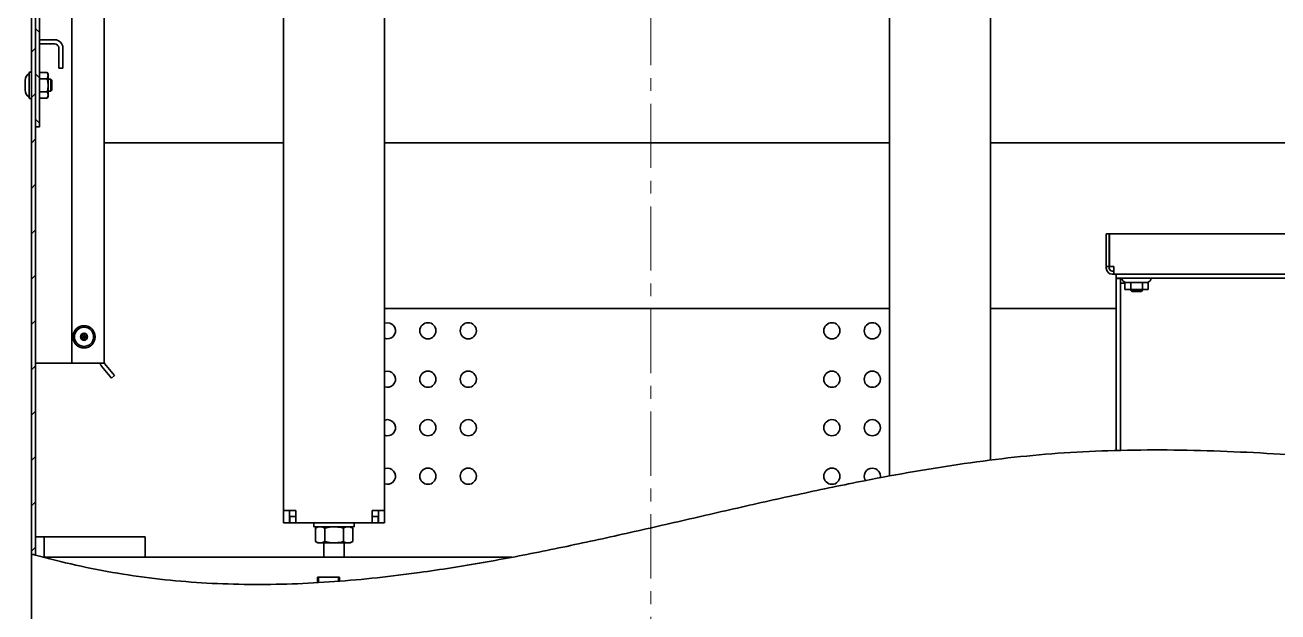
# Paper-space layout 'Blatt1' of a CAD drawing. Header units: millimetres. Extents: x 0 to 1189, y 0 to 841.
# Drawn here: x 415.7 to 539.8, y 412 to 470.1 of the extents above; entities that cross this region are included whole.
import ezdxf

# ---------------------------------------------------------------- set-up
doc = ezdxf.new("R2010")
doc.units = ezdxf.units.MM
doc.linetypes.add('CENTER', pattern=[10.16, 6.35, -1.27, 1.27, -1.27])

# ---------------------------------------------------------------- blocks, each defined once
blk = doc.blocks.new('SW_HATCH_0')
at = {"color": 0, "linetype": 'Continuous', "lineweight": 18}
for p, q in [((-1.37, -152.08), (-0.97, -152.48)), ((-1.37, -154.03), (-1.77, -154.43)), ((-1.37, -156.57), (-0.97, -156.97)), ((-1.37, -158.52), (-1.77, -158.92)), ((-1.37, -161.06), (-0.97, -161.46)), ((-1.37, -163.01), (-1.77, -163.41)), ((-1.37, -167.5), (-1.77, -167.9)), ((-1.37, -171.99), (-1.77, -172.39)), ((-1.37, -176.48), (-1.77, -176.88)), ((-1.37, -180.97), (-1.77, -181.37)), ((-1.37, -185.46), (-1.77, -185.86)), ((-1.37, -189.95), (-1.77, -190.35)), ((-1.37, -194.44), (-1.77, -194.84)), ((-1.37, -198.93), (-1.77, -199.33)), ((-1.37, -203.42), (-1.77, -203.82))]:
    blk.add_line(p, q, dxfattribs=at)

psp = doc.layouts.new('Blatt1')

# ---------------------------------------------------------------- linework, layer by layer
at = {"color": 7, "linetype": 'CENTER', "lineweight": 18}
psp.add_line((477.678, 777.265), (477.678, 308.626), dxfattribs=at)
at = {"color": 7, "linetype": 'Continuous', "lineweight": 35}
for p, q in [((416.356, 737.232), (416.356, 417.724)), ((416.756, 737.232), (416.756, 417.615)), ((416.756, 460.032), (416.756, 660.232)), ((417.156, 460.032), (417.156, 660.232)), ((420.356, 436.632), (420.356, 606.232)), ((423.556, 436.686), (423.556, 606.232)), ((441.306, 422.052), (441.306, 493.012)), ((451.306, 422.052), (451.306, 493.012)), ((501.306, 425.445), (501.306, 493.012)), ((511.306, 427.01), (511.306, 493.012)), ((417.156, 468.632), (418.656, 468.632)), ((417.156, 468.232), (418.656, 468.232)), ((419.056, 467.832), (419.056, 466.832)), ((419.456, 467.832), (419.456, 466.832)), ((419.056, 465.832), (419.056, 466.832)), ((419.456, 466.832), (419.456, 465.832)), ((416.116, 463.087), (416.116, 465.339)), ((417.156, 465.403), (417.898, 465.403)), ((417.996, 465.232), (417.898, 465.403)), ((417.996, 465.085), (417.996, 465.232)), ((419.456, 465.832), (419.056, 465.832)), ((415.716, 463.717), (415.716, 464.612)), ((417.156, 464.767), (417.898, 464.767)), ((417.996, 464.132), (417.996, 465.085)), ((418.256, 464.732), (417.996, 464.732)), ((417.996, 463.18), (417.996, 464.132)), ((418.356, 464.632), (418.256, 464.732)), ((418.256, 463.613), (418.256, 464.732)), ((418.356, 464.632), (418.356, 463.699)), ((415.716, 463.652), (415.716, 463.717)), ((416.116, 462.925), (416.116, 463.087)), ((417.156, 463.497), (417.898, 463.497)), ((417.156, 462.862), (417.898, 462.862)), ((417.898, 462.862), (417.996, 463.032)), ((417.996, 463.532), (418.256, 463.532)), ((417.996, 463.032), (417.996, 463.18)), ((418.256, 463.532), (418.356, 463.632)), ((418.256, 463.532), (418.256, 463.613)), ((418.356, 463.699), (418.356, 463.632)), ((416.756, 460.032), (417.156, 460.032)), ((441.306, 458.432), (423.556, 458.432)), ((501.306, 458.432), (451.306, 458.432)), ((539.156, 458.432), (511.306, 458.432)), ((539.156, 458.432), (541.556, 458.432)), ((523.056, 449.432), (522.756, 449.432)), ((522.756, 446.182), (522.756, 449.432)), ((523.056, 449.432), (523.056, 446.182)), ((523.07, 446.182), (523.07, 449.432)), ((523.07, 449.432), (544.156, 449.432)), ((523.056, 446.182), (522.756, 446.182)), ((522.756, 446.182), (522.756, 446.032)), ((523.056, 446.182), (523.056, 446.032)), ((523.07, 446.182), (523.506, 446.182)), ((523.356, 445.732), (523.506, 445.732)), ((523.356, 445.432), (523.506, 445.432)), ((523.506, 446.032), (523.506, 446.182)), ((523.506, 446.032), (523.506, 445.432)), ((523.506, 445.432), (584.006, 445.432)), ((523.756, 445.432), (523.756, 445.032)), ((523.756, 445.032), (583.756, 445.032)), ((523.756, 445.012), (524.156, 445.012)), ((523.756, 443.396), (523.756, 445.012)), ((524.156, 443.396), (524.156, 445.012)), ((524.556, 444.532), (524.156, 444.532)), ((524.556, 444.532), (524.601, 444.532)), ((524.601, 444.626), (524.601, 443.932)), ((525.179, 444.626), (525.179, 443.932)), ((526.334, 444.626), (526.334, 443.932)), ((526.911, 444.626), (526.911, 443.932)), ((523.756, 442.754), (523.756, 443.396)), ((524.156, 443.396), (524.156, 442.754)), ((525.179, 443.932), (524.601, 443.932)), ((525.156, 443.932), (525.156, 443.855)), ((525.156, 443.855), (525.279, 443.732)), ((525.156, 443.855), (525.756, 443.855)), ((526.334, 443.932), (525.179, 443.932)), ((525.756, 443.732), (525.279, 443.732)), ((525.756, 443.855), (526.356, 443.855)), ((526.233, 443.732), (525.756, 443.732)), ((526.233, 443.732), (526.356, 443.855)), ((526.911, 443.932), (526.334, 443.932)), ((526.356, 443.855), (526.356, 443.932)), ((501.306, 442.032), (451.306, 442.032)), ((523.756, 442.032), (511.306, 442.032)), ((523.756, 427.98), (523.756, 442.754)), ((524.156, 427.984), (524.156, 442.754)), ((421.556, 439.579), (421.256, 439.406)), ((421.256, 439.406), (421.256, 439.059)), ((421.256, 439.406), (421.556, 439.232)), ((421.556, 439.232), (421.256, 439.059)), ((421.856, 439.406), (421.556, 439.579)), ((421.556, 439.579), (421.556, 439.232)), ((421.856, 439.406), (421.556, 439.232)), ((421.556, 439.232), (421.856, 439.059)), ((421.556, 439.232), (421.556, 438.886)), ((421.856, 439.059), (421.856, 439.406)), ((421.256, 439.059), (421.556, 438.886)), ((421.556, 438.886), (421.856, 439.059)), ((416.756, 436.632), (417.476, 436.632)), ((417.476, 436.632), (420.356, 436.632)), ((420.356, 436.632), (423.009, 436.632)), ((423.009, 436.632), (423.556, 436.632)), ((423.556, 436.632), (423.556, 436.686)), ((423.284, 436.334), (424.278, 435.15)), ((423.591, 436.591), (424.585, 435.407)), ((424.278, 435.15), (424.585, 435.407)), ((442.506, 422.052), (441.306, 422.052)), ((441.306, 422.052), (441.306, 420.832)), ((441.906, 420.832), (441.906, 422.052)), ((442.526, 422.052), (442.506, 422.052)), ((442.526, 422.052), (442.526, 422.032)), ((442.526, 420.832), (442.526, 422.032)), ((450.106, 422.052), (450.086, 422.052)), ((450.086, 422.052), (450.086, 422.032)), ((450.086, 422.032), (450.086, 420.832)), ((451.306, 422.052), (450.106, 422.052)), ((450.706, 420.832), (450.706, 422.052)), ((451.306, 420.832), (451.306, 422.052)), ((441.306, 420.832), (441.906, 420.832)), ((441.946, 420.832), (441.946, 421.432)), ((441.946, 421.432), (442.526, 421.432)), ((441.946, 420.832), (442.526, 420.832)), ((442.526, 420.832), (450.086, 420.832)), ((444.306, 420.832), (444.306, 420.432)), ((448.306, 420.432), (448.306, 420.832)), ((450.086, 421.432), (450.666, 421.432)), ((450.086, 420.832), (450.666, 420.832)), ((450.666, 420.832), (450.666, 421.432)), ((451.306, 420.832), (450.706, 420.832)), ((416.756, 419.432), (417.605, 419.432)), ((417.605, 417.432), (417.605, 419.432)), ((417.605, 419.432), (427.605, 419.432)), ((427.605, 419.432), (427.605, 417.432)), ((444.306, 420.432), (448.306, 420.432)), ((444.706, 420.432), (444.459, 420.289)), ((444.459, 420.289), (444.459, 418.975)), ((445.382, 420.289), (445.382, 418.975)), ((447.23, 420.289), (447.23, 418.975)), ((448.154, 420.289), (447.906, 420.432)), ((448.154, 420.289), (448.154, 418.975)), ((444.459, 418.975), (444.706, 418.832)), ((444.921, 418.832), (444.706, 418.832)), ((446.306, 418.832), (444.921, 418.832)), ((445.306, 418.832), (445.306, 417.432)), ((447.692, 418.832), (446.306, 418.832)), ((447.306, 417.432), (447.306, 418.832)), ((447.906, 418.832), (447.692, 418.832)), ((447.906, 418.832), (448.154, 418.975)), ((416.356, 417.724), (416.356, 391.432)), ((417.466, 417.432), (463.922, 417.432)), ((444.656, 414.912), (444.656, 415.452)), ((444.656, 415.452), (446.856, 415.452)), ((444.656, 415.432), (444.756, 415.432)), ((444.756, 414.918), (444.756, 415.432)), ((444.756, 415.432), (446.756, 415.432)), ((445.306, 415.452), (445.306, 415.432)), ((446.756, 415.04), (446.756, 415.432)), ((446.756, 415.432), (446.856, 415.432)), ((446.856, 415.452), (446.856, 415.049))]:
    psp.add_line(p, q, dxfattribs=at)
at = {"color": 7, "linetype": 'Continuous', "lineweight": 35, "flags": 128}
for points in [[(451.306, 440.578), (451.36, 440.597), (451.595, 440.632)], [(451.306, 435.778), (451.36, 435.797), (451.595, 435.832)], [(451.306, 430.978), (451.36, 430.997), (451.595, 431.032)], [(451.306, 426.178), (451.36, 426.197), (451.595, 426.232)]]:
    psp.add_lwpolyline(points, dxfattribs=at)
at = {"color": 7, "linetype": 'Continuous', "lineweight": 35}
for centre, radius in [((455.595, 439.832), 0.8), ((459.595, 439.832), 0.8), ((495.595, 439.832), 0.8), ((499.595, 439.832), 0.8), ((421.556, 439.232), 1.1), ((421.556, 439.232), 0.95), ((421.556, 439.232), 0.35), ((455.595, 435.032), 0.8), ((459.595, 435.032), 0.8), ((495.595, 435.032), 0.8), ((499.595, 435.032), 0.8), ((455.595, 430.232), 0.8), ((459.595, 430.232), 0.8), ((495.595, 430.232), 0.8), ((499.595, 430.232), 0.8), ((455.595, 425.432), 0.8), ((459.595, 425.432), 0.8), ((495.595, 425.432), 0.8)]:
    psp.add_circle(centre, radius, dxfattribs=at)
for centre, radius, start, end in [((418.656, 467.832), 0.8, 0.00067, 90.00019), ((418.656, 467.832), 0.4, 0.00067, 89.99848), ((416.516, 464.612), 0.8, 119.99831, 180.00235), ((416.236, 465.339), 0.12, 359.99715, 180.00285), ((416.516, 463.652), 0.8, 179.99845, 240.00089), ((416.236, 462.925), 0.12, 179.99715, 0.00285), ((523.356, 446.032), 0.6, 180.00152, 269.99962), ((523.356, 446.032), 0.3, 180.00266, 269.99962), ((524.771, 445.032), 0.44, 179.99964, 247.39446), ((526.741, 445.032), 0.44, 292.67189, 0.00079), ((451.595, 439.832), 0.8, 248.80552, 90.00026), ((423.703, 436.686), 0.547, 185.61972, 220.00785), ((423.704, 436.686), 0.147, 180.01747, 219.99507), ((451.595, 435.032), 0.8, 248.80494, 90.00068), ((451.595, 430.232), 0.8, 248.80494, 90.00068), ((451.595, 425.432), 0.8, 248.80494, 90.00068), ((499.595, 425.432), 0.8, 89.99984, 212.67479), ((499.595, 425.432), 0.8, 348.12466, 90.00018)]:
    psp.add_arc(centre, radius, start, end, dxfattribs=at)
for points, knots in [([(417.996, 465.085), (417.996, 465.093), (417.996, 465.112), (417.992, 465.157), (417.979, 465.22), (417.958, 465.281), (417.937, 465.33), (417.918, 465.366), (417.905, 465.39), (417.898, 465.403)], [0, 0, 0, 0, 0.0671784, 0.1776454, 0.4021242, 0.6340372, 0.7538525, 0.8759243, 1, 1, 1, 1]), ([(417.898, 464.767), (417.925, 464.818), (417.979, 464.918), (417.991, 465.03), (417.996, 465.085)], [0, 0, 0, 0, 0.5103423, 1, 1, 1, 1]), ([(417.996, 464.132), (417.993, 464.215), (417.986, 464.382), (417.945, 464.594), (417.911, 464.721), (417.898, 464.767)], [0, 0, 0, 0, 0.3857317, 0.7771302, 1, 1, 1, 1]), ([(417.898, 463.497), (417.919, 463.576), (417.96, 463.733), (417.991, 463.947), (417.995, 464.081), (417.996, 464.132)], [0, 0, 0, 0, 0.3776552, 0.7588076, 1, 1, 1, 1]), ([(417.996, 463.18), (417.996, 463.187), (417.995, 463.245), (417.972, 463.357), (417.923, 463.449), (417.898, 463.497)], [0, 0, 0, 0, 0.067288, 0.5160285, 1, 1, 1, 1]), ([(417.898, 462.862), (417.905, 462.875), (417.926, 462.913), (417.956, 462.977), (417.978, 463.044), (417.99, 463.098), (417.995, 463.139), (417.996, 463.166), (417.996, 463.18)], [0, 0, 0, 0, 0.1304676, 0.3856334, 0.6337863, 0.7564265, 0.8784223, 1, 1, 1, 1]), ([(525.179, 444.626), (525.146, 444.616), (525.097, 444.601), (525.026, 444.595), (524.966, 444.593), (524.892, 444.593), (524.819, 444.593), (524.736, 444.596), (524.666, 444.603), (524.618, 444.621), (524.601, 444.626)], [0, 0, 0, 0, 0.1760454, 0.2628257, 0.3630111, 0.4835338, 0.6445893, 0.7359648, 0.9105148, 1, 1, 1, 1]), ([(526.334, 444.626), (526.31, 444.622), (526.263, 444.613), (526.192, 444.605), (526.12, 444.599), (526.023, 444.595), (525.902, 444.593), (525.73, 444.593), (525.568, 444.593), (525.418, 444.597), (525.322, 444.604), (525.242, 444.614), (525.2, 444.622), (525.179, 444.626)], [0, 0, 0, 0, 0.0617492, 0.1236815, 0.186003, 0.2483868, 0.3741737, 0.499998, 0.6944022, 0.7916899, 0.8891407, 0.9445112, 1, 1, 1, 1]), ([(526.911, 444.626), (526.878, 444.616), (526.829, 444.601), (526.758, 444.595), (526.698, 444.593), (526.624, 444.593), (526.551, 444.593), (526.468, 444.596), (526.398, 444.603), (526.35, 444.621), (526.334, 444.626)], [0, 0, 0, 0, 0.1760454, 0.2628257, 0.3630111, 0.4835338, 0.6445893, 0.7359648, 0.9105148, 1, 1, 1, 1]), ([(555.156, 426.408), (553.395, 426.565), (549.876, 426.878), (544.6, 427.31), (539.329, 427.674), (534.063, 427.934), (528.801, 428.058), (523.643, 428.013), (518.589, 427.778), (513.64, 427.337), (508.696, 426.707), (503.758, 425.919), (498.367, 424.919), (492.528, 423.702), (486.242, 422.291), (479.958, 420.841), (473.672, 419.412), (467.383, 418.065), (461.089, 416.861), (455.483, 415.97), (450.574, 415.363), (446.365, 414.979), (442.152, 414.749), (437.934, 414.691), (433.737, 414.823), (429.559, 415.156), (425.406, 415.712), (421.259, 416.475), (418.526, 417.162), (417.156, 417.507)], [0, 0, 0, 0, 0.0380186, 0.0759714, 0.1138448, 0.1516345, 0.1893501, 0.2270203, 0.2625429, 0.2981334, 0.3338404, 0.3696845, 0.4056663, 0.451735, 0.497942, 0.5442071, 0.590443, 0.6365662, 0.6825097, 0.7282349, 0.7585975, 0.7888776, 0.8191021, 0.8493117, 0.8795635, 0.9093874, 0.9394057, 0.9696296, 1, 1, 1, 1]), ([(444.459, 420.289), (444.496, 420.31), (444.569, 420.35), (444.665, 420.388), (444.743, 420.411), (444.802, 420.423), (444.861, 420.431), (444.901, 420.432), (444.921, 420.432)], [0, 0, 0, 0, 0.258846, 0.5103841, 0.6338052, 0.7564511, 0.8784422, 1, 1, 1, 1]), ([(444.921, 420.432), (444.931, 420.432), (445.015, 420.431), (445.178, 420.397), (445.313, 420.326), (445.382, 420.289)], [0, 0, 0, 0, 0.0673288, 0.5160348, 1, 1, 1, 1]), ([(445.382, 420.289), (445.613, 420.347), (445.917, 420.423), (446.23, 420.431), (446.306, 420.432)], [0, 0, 0, 0, 0.75563631, 1, 1, 1, 1]), ([(446.306, 420.432), (446.548, 420.415), (446.861, 420.393), (447.162, 420.309), (447.23, 420.289)], [0, 0, 0, 0, 0.7730981, 1, 1, 1, 1]), ([(447.692, 420.432), (447.681, 420.432), (447.597, 420.431), (447.434, 420.397), (447.3, 420.326), (447.23, 420.289)], [0, 0, 0, 0, 0.067306, 0.516023, 1, 1, 1, 1]), ([(448.154, 420.289), (448.117, 420.31), (448.044, 420.35), (447.947, 420.388), (447.869, 420.411), (447.811, 420.423), (447.751, 420.431), (447.712, 420.432), (447.692, 420.432)], [0, 0, 0, 0, 0.2588397, 0.5103716, 0.6337897, 0.7564327, 0.8784208, 1, 1, 1, 1]), ([(444.921, 418.832), (444.91, 418.833), (444.862, 418.833), (444.779, 418.844), (444.689, 418.869), (444.618, 418.896), (444.565, 418.919), (444.511, 418.946), (444.476, 418.965), (444.459, 418.975)], [0, 0, 0, 0, 0.067182, 0.2888876, 0.5168641, 0.6340096, 0.7538397, 0.8759042, 1, 1, 1, 1]), ([(445.382, 418.975), (445.309, 418.935), (445.164, 418.857), (445.001, 418.841), (444.921, 418.832)], [0, 0, 0, 0, 0.5103366, 1, 1, 1, 1]), ([(446.306, 418.832), (446.23, 418.834), (445.917, 418.841), (445.613, 418.918), (445.382, 418.975)], [0, 0, 0, 0, 0.24436369, 1, 1, 1, 1]), ([(447.23, 418.975), (447.162, 418.956), (446.861, 418.872), (446.548, 418.85), (446.306, 418.832)], [0, 0, 0, 0, 0.2269019, 1, 1, 1, 1]), ([(447.23, 418.975), (447.304, 418.935), (447.448, 418.857), (447.612, 418.841), (447.692, 418.832)], [0, 0, 0, 0, 0.5103489, 1, 1, 1, 1]), ([(447.692, 418.832), (447.703, 418.833), (447.75, 418.833), (447.834, 418.844), (447.923, 418.869), (447.994, 418.896), (448.048, 418.919), (448.101, 418.946), (448.136, 418.965), (448.154, 418.975)], [0, 0, 0, 0, 0.0672048, 0.2889049, 0.5168758, 0.6340185, 0.7538457, 0.8759072, 1, 1, 1, 1]), ([(417.156, 417.507), (417.065, 417.531), (416.894, 417.577), (416.663, 417.64), (416.492, 417.687), (416.397, 417.713), (416.361, 417.723), (416.356, 417.724)], [0, 0, 0, 0, 0.3400365, 0.6416825, 0.8649321, 0.9827823, 1, 1, 1, 1])]:
    psp.add_open_spline(points, degree=3, knots=knots, dxfattribs=at)

# ---------------------------------------------------------------- block references
at = {"color": 7, "linetype": 'Continuous', "lineweight": 18}
psp.add_blockref('SW_HATCH_0', (418.124, 621.827), dxfattribs=at)

doc.saveas('drawing.dxf')
